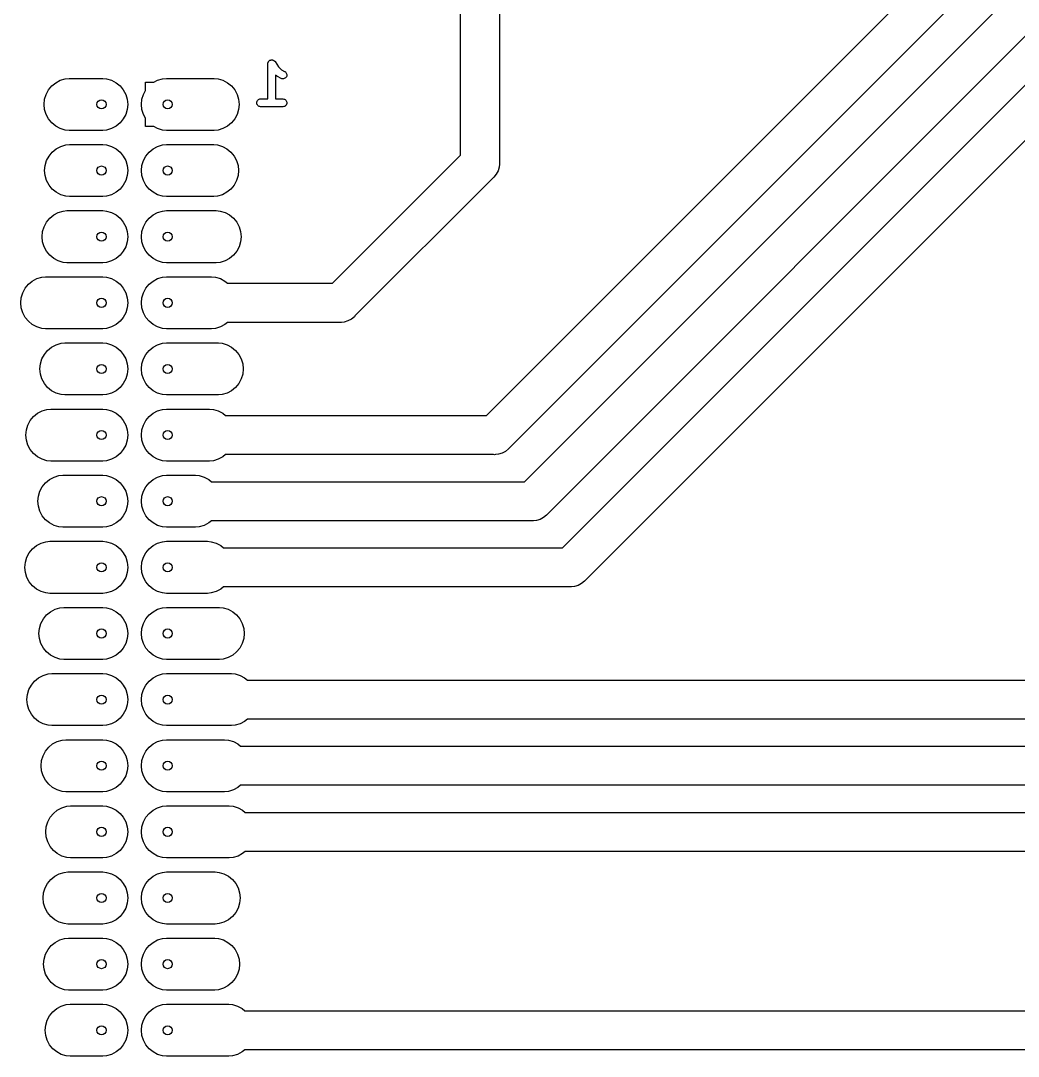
# Model space of a CAD drawing. Extents: x 49 to 127, y -191 to -26.
# Drawn here: x 50.36 to 88.68, y -106.3 to -66.52 of the extents above; entities that cross this region are included whole.
import ezdxf

# ---------------------------------------------------------------- set-up
doc = ezdxf.new("R2010")
doc.units = 0
doc.layers.add('BLACK', color=7, linetype='CONTINUOUS')

msp = doc.modelspace()

# ---------------------------------------------------------------- linework, layer by layer
at = {"layer": 'BLACK', "linetype": 'CONTINUOUS'}
for p, q in [((68.2493, -81.69), (109.004, -40.9357)), ((109.871, -42.19), (69.1164, -82.9443)), ((69.7093, -84.23), (110.464, -43.4757)), ((111.331, -44.73), (70.5764, -85.4843)), ((71.1693, -86.77), (111.924, -46.0157)), ((112.791, -47.27), (72.0364, -88.0243)), ((67.25, -71.6893), (67.25, -65.0368)), ((68.75, -65.3107), (68.75, -71.9632)), ((59.85, -68.1765), (59.8516, -68.1621)), ((59.85, -68.1767), (59.85, -68.1765)), ((59.85, -68.1786), (59.85, -68.1767)), ((59.85, -68.1767), (59.85, -68.1767)), ((59.85, -68.1767), (59.85, -68.1767)), ((59.85, -69.5286), (59.85, -68.1786)), ((59.8516, -68.1621), (59.8532, -68.1476)), ((59.8532, -68.1476), (59.8533, -68.1475)), ((59.8533, -68.1474), (59.8576, -68.1337)), ((59.8533, -68.1475), (59.8533, -68.1474)), ((59.8576, -68.1337), (59.862, -68.1197)), ((59.862, -68.1197), (59.8621, -68.1196)), ((59.8621, -68.1195), (59.869, -68.107)), ((59.8621, -68.1196), (59.8621, -68.1195)), ((59.869, -68.107), (59.8761, -68.094)), ((59.8761, -68.094), (59.8762, -68.0939)), ((59.8762, -68.0938), (59.8855, -68.0827)), ((59.8762, -68.0939), (59.8762, -68.0938)), ((59.8855, -68.0827), (59.8949, -68.0716)), ((59.8949, -68.0716), (59.895, -68.0715)), ((59.895, -68.0714), (59.9064, -68.0623)), ((59.895, -68.0715), (59.895, -68.0714)), ((59.9064, -68.0623), (59.9177, -68.0532)), ((59.9177, -68.0532), (59.9178, -68.0531)), ((59.9178, -68.0531), (59.9179, -68.0531)), ((59.9179, -68.0531), (59.931, -68.0462)), ((59.931, -68.0462), (59.9436, -68.0396)), ((59.9436, -68.0396), (59.9437, -68.0395)), ((59.9437, -68.0395), (59.9438, -68.0395)), ((59.9438, -68.0395), (59.9581, -68.0353)), ((59.9581, -68.0353), (59.9717, -68.0313)), ((59.9717, -68.0313), (59.9718, -68.0313)), ((59.9718, -68.0313), (59.9719, -68.0312)), ((59.9719, -68.0312), (59.9864, -68.0299)), ((59.9864, -68.0299), (60.0008, -68.0286)), ((60.0008, -68.0286), (60.0009, -68.0286)), ((60.0009, -68.0286), (60.001, -68.0286)), ((60.001, -68.0286), (60.0151, -68.0301)), ((60.0151, -68.0301), (60.0299, -68.0316)), ((60.0299, -68.0316), (60.03, -68.0316)), ((60.03, -68.0316), (60.0302, -68.0316)), ((60.0302, -68.0316), (60.0435, -68.0358)), ((60.0435, -68.0358), (60.0579, -68.0402)), ((60.0579, -68.0402), (60.058, -68.0403)), ((60.058, -68.0403), (60.0581, -68.0403)), ((60.0581, -68.0403), (60.0706, -68.047)), ((60.0706, -68.047), (60.0837, -68.0541)), ((60.0837, -68.0541), (60.0838, -68.0542)), ((60.0838, -68.0542), (60.0839, -68.0542)), ((60.0839, -68.0542), (60.0952, -68.0636)), ((60.0952, -68.0636), (60.1063, -68.0727)), ((60.1063, -68.0727), (60.1063, -68.0728)), ((60.1063, -68.0728), (60.1064, -68.0729)), ((60.1064, -68.0729), (60.1157, -68.0842)), ((60.1157, -68.0842), (60.1248, -68.0954)), ((60.1248, -68.0954), (60.2594, -68.2973)), ((60.2594, -68.2973), (60.3746, -68.4124)), ((60.3746, -68.4124), (60.4957, -68.473)), ((51.8755, -68.8117), (52.064, -68.7545)), ((52.064, -68.7545), (52.2109, -68.74)), ((52.2109, -68.74), (53.5091, -68.74)), ((53.5091, -68.74), (53.656, -68.7545)), ((53.656, -68.7545), (53.8445, -68.8117)), ((55.6155, -68.8117), (55.804, -68.7545)), ((55.804, -68.7545), (55.9509, -68.74)), ((55.9509, -68.74), (57.7891, -68.74)), ((57.7891, -68.74), (57.936, -68.7545)), ((57.936, -68.7545), (58.1245, -68.8117)), ((60.1796, -68.6418), (60.15, -68.6121)), ((60.15, -68.6121), (60.15, -69.5286)), ((60.1862, -68.6471), (60.1796, -68.6418)), ((60.1922, -68.653), (60.1862, -68.6471)), ((60.1974, -68.6564), (60.1922, -68.653)), ((60.2023, -68.6604), (60.1974, -68.6564)), ((60.2097, -68.6643), (60.2023, -68.6604)), ((60.2168, -68.6689), (60.2097, -68.6643)), ((60.2186, -68.6699), (60.2168, -68.6689)), ((60.3615, -68.7413), (60.2186, -68.6699)), ((60.3888, -68.7518), (60.3615, -68.7413)), ((60.4177, -68.7567), (60.3888, -68.7518)), ((60.4469, -68.756), (60.4177, -68.7567)), ((60.4755, -68.7496), (60.4469, -68.756)), ((60.5023, -68.7378), (60.4755, -68.7496)), ((60.4957, -68.473), (60.4975, -68.4739)), ((60.4975, -68.4739), (60.5221, -68.4899)), ((60.5263, -68.721), (60.5023, -68.7378)), ((60.5221, -68.4899), (60.5431, -68.5103)), ((60.5465, -68.6998), (60.5263, -68.721)), ((60.5431, -68.5103), (60.5597, -68.5343)), ((60.5623, -68.6752), (60.5465, -68.6998)), ((60.5597, -68.5343), (60.5714, -68.5612)), ((60.5729, -68.6479), (60.5623, -68.6752)), ((60.5714, -68.5612), (60.5776, -68.5898)), ((60.5781, -68.6191), (60.5729, -68.6479)), ((60.5776, -68.5898), (60.5781, -68.6191)), ((51.3317, -69.3555), (51.4245, -69.1817)), ((51.4245, -69.1817), (51.5495, -69.0295)), ((51.5495, -69.0295), (51.7017, -68.9045)), ((51.7017, -68.9045), (51.8755, -68.8117)), ((53.8445, -68.8117), (54.0183, -68.9045)), ((54.0183, -68.9045), (54.1705, -69.0295)), ((54.1705, -69.0295), (54.2955, -69.1817)), ((54.2955, -69.1817), (54.3883, -69.3555)), ((55.0717, -69.3555), (55.15, -69.2089)), ((55.15, -69.2089), (55.15, -68.89)), ((55.15, -68.89), (55.4689, -68.89)), ((55.4689, -68.89), (55.6155, -68.8117)), ((58.1245, -68.8117), (58.2983, -68.9045)), ((58.2983, -68.9045), (58.4505, -69.0295)), ((58.4505, -69.0295), (58.5755, -69.1817)), ((58.5755, -69.1817), (58.6683, -69.3555)), ((51.2552, -69.74), (51.2745, -69.544)), ((51.2745, -69.544), (51.3317, -69.3555)), ((54.3883, -69.3555), (54.4455, -69.544)), ((54.4455, -69.544), (54.4648, -69.74)), ((54.9952, -69.74), (55.0145, -69.544)), ((55.0145, -69.544), (55.0717, -69.3555)), ((58.6683, -69.3555), (58.7255, -69.544)), ((58.7255, -69.544), (58.7448, -69.74)), ((59.4331, -69.6204), (59.4471, -69.5947)), ((59.4471, -69.5947), (59.4657, -69.5721)), ((59.4657, -69.5721), (59.4884, -69.5536)), ((59.4884, -69.5536), (59.5143, -69.5399)), ((59.5143, -69.5399), (59.5423, -69.5314)), ((59.5423, -69.5314), (59.5714, -69.5286)), ((59.5714, -69.5286), (59.85, -69.5286)), ((60.15, -69.5286), (60.4286, -69.5286)), ((60.4286, -69.5286), (60.4307, -69.5286)), ((60.4307, -69.5286), (60.4598, -69.5318)), ((60.4598, -69.5318), (60.4877, -69.5407)), ((60.4877, -69.5407), (60.5133, -69.5548)), ((60.5133, -69.5548), (60.5357, -69.5736)), ((60.5357, -69.5736), (60.5541, -69.5964)), ((60.5541, -69.5964), (60.5676, -69.6224)), ((51.2745, -69.936), (51.2552, -69.74)), ((51.3317, -70.1245), (51.2745, -69.936)), ((54.4455, -69.936), (54.3883, -70.1245)), ((54.4648, -69.74), (54.4455, -69.936)), ((55.0145, -69.936), (54.9952, -69.74)), ((55.0717, -70.1245), (55.0145, -69.936)), ((58.7255, -69.936), (58.6683, -70.1245)), ((58.7448, -69.74), (58.7255, -69.936)), ((59.4214, -69.6775), (59.4245, -69.6484)), ((59.4241, -69.7067), (59.4214, -69.6775)), ((59.4323, -69.7348), (59.4241, -69.7067)), ((59.4245, -69.6484), (59.4331, -69.6204)), ((59.4459, -69.7607), (59.4323, -69.7348)), ((59.4643, -69.7835), (59.4459, -69.7607)), ((59.4867, -69.8023), (59.4643, -69.7835)), ((59.5123, -69.8164), (59.4867, -69.8023)), ((59.5402, -69.8253), (59.5123, -69.8164)), ((59.5693, -69.8286), (59.5402, -69.8253)), ((59.5714, -69.8286), (59.5693, -69.8286)), ((60.4286, -69.8286), (59.5714, -69.8286)), ((60.4577, -69.8257), (60.4286, -69.8286)), ((60.4857, -69.8173), (60.4577, -69.8257)), ((60.5116, -69.8035), (60.4857, -69.8173)), ((60.5343, -69.785), (60.5116, -69.8035)), ((60.5529, -69.7625), (60.5343, -69.785)), ((60.5668, -69.7367), (60.5529, -69.7625)), ((60.5755, -69.7087), (60.5668, -69.7367)), ((60.5676, -69.6224), (60.5759, -69.6505)), ((60.5786, -69.6796), (60.5755, -69.7087)), ((60.5759, -69.6505), (60.5786, -69.6796)), ((51.4245, -70.2983), (51.3317, -70.1245)), ((51.5495, -70.4505), (51.4245, -70.2983)), ((54.2955, -70.2983), (54.1705, -70.4505)), ((54.3883, -70.1245), (54.2955, -70.2983)), ((55.15, -70.2711), (55.0717, -70.1245)), ((55.15, -70.59), (55.15, -70.2711)), ((58.5755, -70.2983), (58.4505, -70.4505)), ((58.6683, -70.1245), (58.5755, -70.2983)), ((51.7017, -70.5755), (51.5495, -70.4505)), ((51.8755, -70.6683), (51.7017, -70.5755)), ((52.064, -70.7255), (51.8755, -70.6683)), ((52.2109, -70.74), (52.064, -70.7255)), ((53.5091, -70.74), (52.2109, -70.74)), ((53.656, -70.7255), (53.5091, -70.74)), ((53.8445, -70.6683), (53.656, -70.7255)), ((54.0183, -70.5755), (53.8445, -70.6683)), ((54.1705, -70.4505), (54.0183, -70.5755)), ((55.4689, -70.59), (55.15, -70.59)), ((55.6155, -70.6683), (55.4689, -70.59)), ((55.804, -70.7255), (55.6155, -70.6683)), ((55.9509, -70.74), (55.804, -70.7255)), ((57.7891, -70.74), (55.9509, -70.74)), ((57.936, -70.7255), (57.7891, -70.74)), ((58.1245, -70.6683), (57.936, -70.7255)), ((58.2983, -70.5755), (58.1245, -70.6683)), ((58.4505, -70.4505), (58.2983, -70.5755)), ((51.4445, -71.7217), (51.5695, -71.5695)), ((51.5695, -71.5695), (51.7217, -71.4445)), ((51.7217, -71.4445), (51.8955, -71.3517)), ((51.8955, -71.3517), (52.084, -71.2945)), ((52.084, -71.2945), (52.2309, -71.28)), ((52.2309, -71.28), (53.5091, -71.28)), ((53.5091, -71.28), (53.656, -71.2945)), ((53.656, -71.2945), (53.8445, -71.3517)), ((53.8445, -71.3517), (54.0183, -71.4445)), ((54.0183, -71.4445), (54.1705, -71.5695)), ((54.1705, -71.5695), (54.2955, -71.7217)), ((55.1645, -71.7217), (55.2895, -71.5695)), ((55.2895, -71.5695), (55.4417, -71.4445)), ((55.4417, -71.4445), (55.6155, -71.3517)), ((55.6155, -71.3517), (55.804, -71.2945)), ((55.804, -71.2945), (55.9509, -71.28)), ((55.9509, -71.28), (57.7691, -71.28)), ((57.7691, -71.28), (57.916, -71.2945)), ((57.916, -71.2945), (58.1045, -71.3517)), ((58.1045, -71.3517), (58.2783, -71.4445)), ((58.2783, -71.4445), (58.4305, -71.5695)), ((58.4305, -71.5695), (58.5555, -71.7217)), ((51.2945, -72.084), (51.3517, -71.8955)), ((51.3517, -71.8955), (51.4445, -71.7217)), ((54.2955, -71.7217), (54.3883, -71.8955)), ((54.3883, -71.8955), (54.4455, -72.084)), ((55.0145, -72.084), (55.0717, -71.8955)), ((55.0717, -71.8955), (55.1645, -71.7217)), ((58.5555, -71.7217), (58.6483, -71.8955)), ((58.6483, -71.8955), (58.7055, -72.084)), ((62.3293, -76.61), (67.25, -71.6893)), ((68.75, -71.9632), (68.7536, -72)), ((51.2752, -72.28), (51.2945, -72.084)), ((51.2945, -72.476), (51.2752, -72.28)), ((54.4455, -72.084), (54.4648, -72.28)), ((54.4648, -72.28), (54.4455, -72.476)), ((54.9952, -72.28), (55.0145, -72.084)), ((55.0145, -72.476), (54.9952, -72.28)), ((58.7055, -72.084), (58.7248, -72.28)), ((58.7248, -72.28), (58.7055, -72.476)), ((68.6963, -72.2884), (68.6266, -72.4187)), ((68.7391, -72.147), (68.6963, -72.2884)), ((68.75, -72.0368), (68.7391, -72.147)), ((68.7536, -72), (68.75, -72.0368)), ((68.75, -72.0368), (68.75, -72.0368)), ((51.3517, -72.6645), (51.2945, -72.476)), ((51.4445, -72.8383), (51.3517, -72.6645)), ((54.3883, -72.6645), (54.2955, -72.8383)), ((54.4455, -72.476), (54.3883, -72.6645)), ((55.0717, -72.6645), (55.0145, -72.476)), ((55.1645, -72.8383), (55.0717, -72.6645)), ((58.6483, -72.6645), (58.5555, -72.8383)), ((58.7055, -72.476), (58.6483, -72.6645)), ((68.5043, -72.5564), (63.1964, -77.8643)), ((68.5329, -72.5329), (68.5043, -72.5564)), ((68.6266, -72.4187), (68.5329, -72.5329)), ((51.5695, -72.9905), (51.4445, -72.8383)), ((51.7217, -73.1155), (51.5695, -72.9905)), ((51.8955, -73.2083), (51.7217, -73.1155)), ((54.0183, -73.1155), (53.8445, -73.2083)), ((54.1705, -72.9905), (54.0183, -73.1155)), ((54.2955, -72.8383), (54.1705, -72.9905)), ((55.2895, -72.9905), (55.1645, -72.8383)), ((55.4417, -73.1155), (55.2895, -72.9905)), ((55.6155, -73.2083), (55.4417, -73.1155)), ((58.2783, -73.1155), (58.1045, -73.2083)), ((58.4305, -72.9905), (58.2783, -73.1155)), ((58.5555, -72.8383), (58.4305, -72.9905)), ((52.084, -73.2655), (51.8955, -73.2083)), ((52.2309, -73.28), (52.084, -73.2655)), ((53.5091, -73.28), (52.2309, -73.28)), ((53.656, -73.2655), (53.5091, -73.28)), ((53.8445, -73.2083), (53.656, -73.2655)), ((55.804, -73.2655), (55.6155, -73.2083)), ((55.9509, -73.28), (55.804, -73.2655)), ((57.7691, -73.28), (55.9509, -73.28)), ((57.916, -73.2655), (57.7691, -73.28)), ((58.1045, -73.2083), (57.916, -73.2655)), ((51.6217, -73.9845), (51.7955, -73.8917)), ((51.7955, -73.8917), (51.984, -73.8345)), ((51.984, -73.8345), (52.1309, -73.82)), ((52.1309, -73.82), (53.5091, -73.82)), ((53.5091, -73.82), (53.656, -73.8345)), ((53.656, -73.8345), (53.8445, -73.8917)), ((53.8445, -73.8917), (54.0183, -73.9845)), ((55.4417, -73.9845), (55.6155, -73.8917)), ((55.6155, -73.8917), (55.804, -73.8345)), ((55.804, -73.8345), (55.9509, -73.82)), ((55.9509, -73.82), (57.8691, -73.82)), ((57.8691, -73.82), (58.016, -73.8345)), ((58.016, -73.8345), (58.2045, -73.8917)), ((58.2045, -73.8917), (58.3783, -73.9845)), ((51.2517, -74.4355), (51.3445, -74.2617)), ((51.3445, -74.2617), (51.4695, -74.1095)), ((51.4695, -74.1095), (51.6217, -73.9845)), ((54.0183, -73.9845), (54.1705, -74.1095)), ((54.1705, -74.1095), (54.2955, -74.2617)), ((54.2955, -74.2617), (54.3883, -74.4355)), ((55.0717, -74.4355), (55.1645, -74.2617)), ((55.1645, -74.2617), (55.2895, -74.1095)), ((55.2895, -74.1095), (55.4417, -73.9845)), ((58.3783, -73.9845), (58.5305, -74.1095)), ((58.5305, -74.1095), (58.6555, -74.2617)), ((58.6555, -74.2617), (58.7483, -74.4355)), ((51.1752, -74.82), (51.1945, -74.624)), ((51.1945, -74.624), (51.2517, -74.4355)), ((54.3883, -74.4355), (54.4455, -74.624)), ((54.4455, -74.624), (54.4648, -74.82)), ((54.9952, -74.82), (55.0145, -74.624)), ((55.0145, -74.624), (55.0717, -74.4355)), ((58.7483, -74.4355), (58.8055, -74.624)), ((58.8055, -74.624), (58.8248, -74.82)), ((51.1945, -75.016), (51.1752, -74.82)), ((51.2517, -75.2045), (51.1945, -75.016)), ((54.4455, -75.016), (54.3883, -75.2045)), ((54.4648, -74.82), (54.4455, -75.016)), ((55.0145, -75.016), (54.9952, -74.82)), ((55.0717, -75.2045), (55.0145, -75.016)), ((58.8055, -75.016), (58.7483, -75.2045)), ((58.8248, -74.82), (58.8055, -75.016)), ((51.3445, -75.3783), (51.2517, -75.2045)), ((51.4695, -75.5305), (51.3445, -75.3783)), ((51.6217, -75.6555), (51.4695, -75.5305)), ((54.1705, -75.5305), (54.0183, -75.6555)), ((54.2955, -75.3783), (54.1705, -75.5305)), ((54.3883, -75.2045), (54.2955, -75.3783)), ((55.1645, -75.3783), (55.0717, -75.2045)), ((55.2895, -75.5305), (55.1645, -75.3783)), ((55.4417, -75.6555), (55.2895, -75.5305)), ((58.5305, -75.5305), (58.3783, -75.6555)), ((58.6555, -75.3783), (58.5305, -75.5305)), ((58.7483, -75.2045), (58.6555, -75.3783)), ((51.7955, -75.7483), (51.6217, -75.6555)), ((51.984, -75.8055), (51.7955, -75.7483)), ((52.1309, -75.82), (51.984, -75.8055)), ((53.5091, -75.82), (52.1309, -75.82)), ((53.656, -75.8055), (53.5091, -75.82)), ((53.8445, -75.7483), (53.656, -75.8055)), ((54.0183, -75.6555), (53.8445, -75.7483)), ((55.6155, -75.7483), (55.4417, -75.6555)), ((55.804, -75.8055), (55.6155, -75.7483)), ((55.9509, -75.82), (55.804, -75.8055)), ((57.8691, -75.82), (55.9509, -75.82)), ((58.016, -75.8055), (57.8691, -75.82)), ((58.2045, -75.7483), (58.016, -75.8055)), ((58.3783, -75.6555), (58.2045, -75.7483)), ((51.164, -76.3745), (51.3109, -76.36)), ((51.3109, -76.36), (53.5091, -76.36)), ((53.5091, -76.36), (53.656, -76.3745)), ((55.804, -76.3745), (55.9509, -76.36)), ((55.9509, -76.36), (57.6891, -76.36)), ((57.6891, -76.36), (57.836, -76.3745)), ((50.5245, -76.8017), (50.6495, -76.6495)), ((50.6495, -76.6495), (50.8017, -76.5245)), ((50.8017, -76.5245), (50.9755, -76.4317)), ((50.9755, -76.4317), (51.164, -76.3745)), ((53.656, -76.3745), (53.8445, -76.4317)), ((53.8445, -76.4317), (54.0183, -76.5245)), ((54.0183, -76.5245), (54.1705, -76.6495)), ((54.1705, -76.6495), (54.2955, -76.8017)), ((55.1645, -76.8017), (55.2895, -76.6495)), ((55.2895, -76.6495), (55.4417, -76.5245)), ((55.4417, -76.5245), (55.6155, -76.4317)), ((55.6155, -76.4317), (55.804, -76.3745)), ((57.836, -76.3745), (58.0245, -76.4317)), ((58.0245, -76.4317), (58.1983, -76.5245)), ((58.1983, -76.5245), (58.3024, -76.61)), ((58.3024, -76.61), (62.3293, -76.61)), ((50.3552, -77.36), (50.3745, -77.164)), ((50.3745, -77.164), (50.4317, -76.9755)), ((50.4317, -76.9755), (50.5245, -76.8017)), ((54.2955, -76.8017), (54.3883, -76.9755)), ((54.3883, -76.9755), (54.4455, -77.164)), ((54.4455, -77.164), (54.4648, -77.36)), ((54.9952, -77.36), (55.0145, -77.164)), ((55.0145, -77.164), (55.0717, -76.9755)), ((55.0717, -76.9755), (55.1645, -76.8017)), ((50.3745, -77.556), (50.3552, -77.36)), ((50.4317, -77.7445), (50.3745, -77.556)), ((54.4455, -77.556), (54.3883, -77.7445)), ((54.4648, -77.36), (54.4455, -77.556)), ((55.0145, -77.556), (54.9952, -77.36)), ((55.0717, -77.7445), (55.0145, -77.556)), ((50.5245, -77.9183), (50.4317, -77.7445)), ((50.6495, -78.0705), (50.5245, -77.9183)), ((54.2955, -77.9183), (54.1705, -78.0705)), ((54.3883, -77.7445), (54.2955, -77.9183)), ((55.1645, -77.9183), (55.0717, -77.7445)), ((55.2895, -78.0705), (55.1645, -77.9183)), ((63.1729, -77.8929), (63.0587, -77.9866)), ((63.1964, -77.8643), (63.1729, -77.8929)), ((50.8017, -78.1955), (50.6495, -78.0705)), ((50.9755, -78.2883), (50.8017, -78.1955)), ((51.164, -78.3455), (50.9755, -78.2883)), ((51.3109, -78.36), (51.164, -78.3455)), ((53.656, -78.3455), (53.5091, -78.36)), ((53.8445, -78.2883), (53.656, -78.3455)), ((54.0183, -78.1955), (53.8445, -78.2883)), ((54.1705, -78.0705), (54.0183, -78.1955)), ((55.4417, -78.1955), (55.2895, -78.0705)), ((55.6155, -78.2883), (55.4417, -78.1955)), ((55.804, -78.3455), (55.6155, -78.2883)), ((55.9509, -78.36), (55.804, -78.3455)), ((57.836, -78.3455), (57.6891, -78.36)), ((58.0245, -78.2883), (57.836, -78.3455)), ((58.1983, -78.1955), (58.0245, -78.2883)), ((58.3024, -78.11), (58.1983, -78.1955)), ((62.6032, -78.11), (58.3024, -78.11)), ((62.64, -78.1136), (62.6032, -78.11)), ((62.6768, -78.11), (62.64, -78.1136)), ((62.787, -78.0991), (62.6768, -78.11)), ((62.6768, -78.11), (62.6768, -78.11)), ((62.9284, -78.0563), (62.787, -78.0991)), ((63.0587, -77.9866), (62.9284, -78.0563)), ((53.5091, -78.36), (51.3109, -78.36)), ((57.6891, -78.36), (55.9509, -78.36)), ((51.3895, -79.1895), (51.5417, -79.0645)), ((51.5417, -79.0645), (51.7155, -78.9717)), ((51.7155, -78.9717), (51.904, -78.9145)), ((51.904, -78.9145), (52.0509, -78.9)), ((52.0509, -78.9), (53.5091, -78.9)), ((53.5091, -78.9), (53.656, -78.9145)), ((53.656, -78.9145), (53.8445, -78.9717)), ((53.8445, -78.9717), (54.0183, -79.0645)), ((54.0183, -79.0645), (54.1705, -79.1895)), ((55.2895, -79.1895), (55.4417, -79.0645)), ((55.4417, -79.0645), (55.6155, -78.9717)), ((55.6155, -78.9717), (55.804, -78.9145)), ((55.804, -78.9145), (55.9509, -78.9)), ((55.9509, -78.9), (57.9491, -78.9)), ((57.9491, -78.9), (58.096, -78.9145)), ((58.096, -78.9145), (58.2845, -78.9717)), ((58.2845, -78.9717), (58.4583, -79.0645)), ((58.4583, -79.0645), (58.6105, -79.1895)), ((51.1145, -79.704), (51.1717, -79.5155)), ((51.1717, -79.5155), (51.2645, -79.3417)), ((51.2645, -79.3417), (51.3895, -79.1895)), ((54.1705, -79.1895), (54.2955, -79.3417)), ((54.2955, -79.3417), (54.3883, -79.5155)), ((54.3883, -79.5155), (54.4455, -79.704)), ((55.0145, -79.704), (55.0717, -79.5155)), ((55.0717, -79.5155), (55.1645, -79.3417)), ((55.1645, -79.3417), (55.2895, -79.1895)), ((58.6105, -79.1895), (58.7355, -79.3417)), ((58.7355, -79.3417), (58.8283, -79.5155)), ((58.8283, -79.5155), (58.8855, -79.704)), ((51.0952, -79.9), (51.1145, -79.704)), ((51.1145, -80.096), (51.0952, -79.9)), ((54.4455, -79.704), (54.4648, -79.9)), ((54.4648, -79.9), (54.4455, -80.096)), ((54.9952, -79.9), (55.0145, -79.704)), ((55.0145, -80.096), (54.9952, -79.9)), ((58.8855, -79.704), (58.9048, -79.9)), ((58.9048, -79.9), (58.8855, -80.096)), ((51.1717, -80.2845), (51.1145, -80.096)), ((51.2645, -80.4583), (51.1717, -80.2845)), ((54.3883, -80.2845), (54.2955, -80.4583)), ((54.4455, -80.096), (54.3883, -80.2845)), ((55.0717, -80.2845), (55.0145, -80.096)), ((55.1645, -80.4583), (55.0717, -80.2845)), ((58.8283, -80.2845), (58.7355, -80.4583)), ((58.8855, -80.096), (58.8283, -80.2845)), ((51.3895, -80.6105), (51.2645, -80.4583)), ((51.5417, -80.7355), (51.3895, -80.6105)), ((51.7155, -80.8283), (51.5417, -80.7355)), ((54.0183, -80.7355), (53.8445, -80.8283)), ((54.1705, -80.6105), (54.0183, -80.7355)), ((54.2955, -80.4583), (54.1705, -80.6105)), ((55.2895, -80.6105), (55.1645, -80.4583)), ((55.4417, -80.7355), (55.2895, -80.6105)), ((55.6155, -80.8283), (55.4417, -80.7355)), ((58.4583, -80.7355), (58.2845, -80.8283)), ((58.6105, -80.6105), (58.4583, -80.7355)), ((58.7355, -80.4583), (58.6105, -80.6105)), ((51.904, -80.8855), (51.7155, -80.8283)), ((52.0509, -80.9), (51.904, -80.8855)), ((53.5091, -80.9), (52.0509, -80.9)), ((53.656, -80.8855), (53.5091, -80.9)), ((53.8445, -80.8283), (53.656, -80.8855)), ((55.804, -80.8855), (55.6155, -80.8283)), ((55.9509, -80.9), (55.804, -80.8855)), ((57.9491, -80.9), (55.9509, -80.9)), ((58.096, -80.8855), (57.9491, -80.9)), ((58.2845, -80.8283), (58.096, -80.8855)), ((51.0017, -81.6045), (51.1755, -81.5117)), ((51.1755, -81.5117), (51.364, -81.4545)), ((51.364, -81.4545), (51.5109, -81.44)), ((51.5109, -81.44), (53.5091, -81.44)), ((53.5091, -81.44), (53.656, -81.4545)), ((53.656, -81.4545), (53.8445, -81.5117)), ((53.8445, -81.5117), (54.0183, -81.6045)), ((55.4417, -81.6045), (55.6155, -81.5117)), ((55.6155, -81.5117), (55.804, -81.4545)), ((55.804, -81.4545), (55.9509, -81.44)), ((55.9509, -81.44), (57.6091, -81.44)), ((57.6091, -81.44), (57.756, -81.4545)), ((57.756, -81.4545), (57.9445, -81.5117)), ((57.9445, -81.5117), (58.1183, -81.6045)), ((50.6317, -82.0555), (50.7245, -81.8817)), ((50.7245, -81.8817), (50.8495, -81.7295)), ((50.8495, -81.7295), (51.0017, -81.6045)), ((54.0183, -81.6045), (54.1705, -81.7295)), ((54.1705, -81.7295), (54.2955, -81.8817)), ((54.2955, -81.8817), (54.3883, -82.0555)), ((55.0717, -82.0555), (55.1645, -81.8817)), ((55.1645, -81.8817), (55.2895, -81.7295)), ((55.2895, -81.7295), (55.4417, -81.6045)), ((58.1183, -81.6045), (58.2224, -81.69)), ((58.2224, -81.69), (68.2493, -81.69)), ((50.5552, -82.44), (50.5745, -82.244)), ((50.5745, -82.244), (50.6317, -82.0555)), ((54.3883, -82.0555), (54.4455, -82.244)), ((54.4455, -82.244), (54.4648, -82.44)), ((54.9952, -82.44), (55.0145, -82.244)), ((55.0145, -82.244), (55.0717, -82.0555)), ((50.5745, -82.636), (50.5552, -82.44)), ((50.6317, -82.8245), (50.5745, -82.636)), ((54.4455, -82.636), (54.3883, -82.8245)), ((54.4648, -82.44), (54.4455, -82.636)), ((55.0145, -82.636), (54.9952, -82.44)), ((55.0717, -82.8245), (55.0145, -82.636)), ((50.7245, -82.9983), (50.6317, -82.8245)), ((50.8495, -83.1505), (50.7245, -82.9983)), ((54.2955, -82.9983), (54.1705, -83.1505)), ((54.3883, -82.8245), (54.2955, -82.9983)), ((55.1645, -82.9983), (55.0717, -82.8245)), ((55.2895, -83.1505), (55.1645, -82.9983)), ((68.9787, -83.0666), (68.8484, -83.1363)), ((69.0929, -82.9729), (68.9787, -83.0666)), ((69.1164, -82.9443), (69.0929, -82.9729)), ((51.0017, -83.2755), (50.8495, -83.1505)), ((51.1755, -83.3683), (51.0017, -83.2755)), ((51.364, -83.4255), (51.1755, -83.3683)), ((51.5109, -83.44), (51.364, -83.4255)), ((53.5091, -83.44), (51.5109, -83.44)), ((53.656, -83.4255), (53.5091, -83.44)), ((53.8445, -83.3683), (53.656, -83.4255)), ((54.0183, -83.2755), (53.8445, -83.3683)), ((54.1705, -83.1505), (54.0183, -83.2755)), ((55.4417, -83.2755), (55.2895, -83.1505)), ((55.6155, -83.3683), (55.4417, -83.2755)), ((55.804, -83.4255), (55.6155, -83.3683)), ((55.9509, -83.44), (55.804, -83.4255)), ((57.6091, -83.44), (55.9509, -83.44)), ((57.756, -83.4255), (57.6091, -83.44)), ((57.9445, -83.3683), (57.756, -83.4255)), ((58.1183, -83.2755), (57.9445, -83.3683)), ((58.2224, -83.19), (58.1183, -83.2755)), ((68.5232, -83.19), (58.2224, -83.19)), ((68.56, -83.1936), (68.5232, -83.19)), ((68.5968, -83.19), (68.56, -83.1936)), ((68.707, -83.1791), (68.5968, -83.19)), ((68.5968, -83.19), (68.5968, -83.19)), ((68.8484, -83.1363), (68.707, -83.1791)), ((51.1845, -84.4217), (51.3095, -84.2695)), ((51.3095, -84.2695), (51.4617, -84.1445)), ((51.4617, -84.1445), (51.6355, -84.0517)), ((51.6355, -84.0517), (51.824, -83.9945)), ((51.824, -83.9945), (51.9709, -83.98)), ((51.9709, -83.98), (53.5091, -83.98)), ((53.5091, -83.98), (53.656, -83.9945)), ((53.656, -83.9945), (53.8445, -84.0517)), ((53.8445, -84.0517), (54.0183, -84.1445)), ((54.0183, -84.1445), (54.1705, -84.2695)), ((54.1705, -84.2695), (54.2955, -84.4217)), ((55.1645, -84.4217), (55.2895, -84.2695)), ((55.2895, -84.2695), (55.4417, -84.1445)), ((55.4417, -84.1445), (55.6155, -84.0517)), ((55.6155, -84.0517), (55.804, -83.9945)), ((55.804, -83.9945), (55.9509, -83.98)), ((55.9509, -83.98), (57.0691, -83.98)), ((57.0691, -83.98), (57.216, -83.9945)), ((57.216, -83.9945), (57.4045, -84.0517)), ((57.4045, -84.0517), (57.5783, -84.1445)), ((57.5783, -84.1445), (57.6824, -84.23)), ((57.6824, -84.23), (69.7093, -84.23)), ((51.0345, -84.784), (51.0917, -84.5955)), ((51.0917, -84.5955), (51.1845, -84.4217)), ((54.2955, -84.4217), (54.3883, -84.5955)), ((54.3883, -84.5955), (54.4455, -84.784)), ((55.0145, -84.784), (55.0717, -84.5955)), ((55.0717, -84.5955), (55.1645, -84.4217)), ((51.0152, -84.98), (51.0345, -84.784)), ((51.0345, -85.176), (51.0152, -84.98)), ((54.4455, -84.784), (54.4648, -84.98)), ((54.4648, -84.98), (54.4455, -85.176)), ((54.9952, -84.98), (55.0145, -84.784)), ((55.0145, -85.176), (54.9952, -84.98)), ((51.0917, -85.3645), (51.0345, -85.176)), ((51.1845, -85.5383), (51.0917, -85.3645)), ((54.3883, -85.3645), (54.2955, -85.5383)), ((54.4455, -85.176), (54.3883, -85.3645)), ((55.0717, -85.3645), (55.0145, -85.176)), ((55.1645, -85.5383), (55.0717, -85.3645)), ((70.5529, -85.5129), (70.4387, -85.6066)), ((70.5764, -85.4843), (70.5529, -85.5129)), ((51.3095, -85.6905), (51.1845, -85.5383)), ((51.4617, -85.8155), (51.3095, -85.6905)), ((51.6355, -85.9083), (51.4617, -85.8155)), ((51.824, -85.9655), (51.6355, -85.9083)), ((53.8445, -85.9083), (53.656, -85.9655)), ((54.0183, -85.8155), (53.8445, -85.9083)), ((54.1705, -85.6905), (54.0183, -85.8155)), ((54.2955, -85.5383), (54.1705, -85.6905)), ((55.2895, -85.6905), (55.1645, -85.5383)), ((55.4417, -85.8155), (55.2895, -85.6905)), ((55.6155, -85.9083), (55.4417, -85.8155)), ((55.804, -85.9655), (55.6155, -85.9083)), ((57.4045, -85.9083), (57.216, -85.9655)), ((57.5783, -85.8155), (57.4045, -85.9083)), ((57.6824, -85.73), (57.5783, -85.8155)), ((69.9832, -85.73), (57.6824, -85.73)), ((70.02, -85.7336), (69.9832, -85.73)), ((70.0568, -85.73), (70.02, -85.7336)), ((70.167, -85.7191), (70.0568, -85.73)), ((70.0568, -85.73), (70.0568, -85.73)), ((70.3084, -85.6763), (70.167, -85.7191)), ((70.4387, -85.6066), (70.3084, -85.6763)), ((51.9709, -85.98), (51.824, -85.9655)), ((53.5091, -85.98), (51.9709, -85.98)), ((53.656, -85.9655), (53.5091, -85.98)), ((55.9509, -85.98), (55.804, -85.9655)), ((57.0691, -85.98), (55.9509, -85.98)), ((57.216, -85.9655), (57.0691, -85.98)), ((50.8095, -86.8095), (50.9617, -86.6845)), ((50.9617, -86.6845), (51.1355, -86.5917)), ((51.1355, -86.5917), (51.324, -86.5345)), ((51.324, -86.5345), (51.4709, -86.52)), ((51.4709, -86.52), (53.5091, -86.52)), ((53.5091, -86.52), (53.656, -86.5345)), ((53.656, -86.5345), (53.8445, -86.5917)), ((53.8445, -86.5917), (54.0183, -86.6845)), ((54.0183, -86.6845), (54.1705, -86.8095)), ((55.2895, -86.8095), (55.4417, -86.6845)), ((55.4417, -86.6845), (55.6155, -86.5917)), ((55.6155, -86.5917), (55.804, -86.5345)), ((55.804, -86.5345), (55.9509, -86.52)), ((55.9509, -86.52), (57.5291, -86.52)), ((57.5291, -86.52), (57.676, -86.5345)), ((57.676, -86.5345), (57.8645, -86.5917)), ((57.8645, -86.5917), (58.0383, -86.6845)), ((58.0383, -86.6845), (58.1424, -86.77)), ((50.5917, -87.1355), (50.6845, -86.9617)), ((50.6845, -86.9617), (50.8095, -86.8095)), ((54.1705, -86.8095), (54.2955, -86.9617)), ((54.2955, -86.9617), (54.3883, -87.1355)), ((55.0717, -87.1355), (55.1645, -86.9617)), ((55.1645, -86.9617), (55.2895, -86.8095)), ((58.1424, -86.77), (71.1693, -86.77)), ((50.5152, -87.52), (50.5345, -87.324)), ((50.5345, -87.324), (50.5917, -87.1355)), ((54.3883, -87.1355), (54.4455, -87.324)), ((54.4455, -87.324), (54.4648, -87.52)), ((54.9952, -87.52), (55.0145, -87.324)), ((55.0145, -87.324), (55.0717, -87.1355)), ((50.5345, -87.716), (50.5152, -87.52)), ((50.5917, -87.9045), (50.5345, -87.716)), ((54.4455, -87.716), (54.3883, -87.9045)), ((54.4648, -87.52), (54.4455, -87.716)), ((55.0145, -87.716), (54.9952, -87.52)), ((55.0717, -87.9045), (55.0145, -87.716)), ((50.6845, -88.0783), (50.5917, -87.9045)), ((50.8095, -88.2305), (50.6845, -88.0783)), ((50.9617, -88.3555), (50.8095, -88.2305)), ((54.1705, -88.2305), (54.0183, -88.3555)), ((54.2955, -88.0783), (54.1705, -88.2305)), ((54.3883, -87.9045), (54.2955, -88.0783)), ((55.1645, -88.0783), (55.0717, -87.9045)), ((55.2895, -88.2305), (55.1645, -88.0783)), ((55.4417, -88.3555), (55.2895, -88.2305)), ((58.1424, -88.27), (58.0383, -88.3555)), ((71.4432, -88.27), (58.1424, -88.27)), ((71.48, -88.2736), (71.4432, -88.27)), ((71.5168, -88.27), (71.48, -88.2736)), ((71.627, -88.2591), (71.5168, -88.27)), ((71.5168, -88.27), (71.5168, -88.27)), ((71.7684, -88.2163), (71.627, -88.2591)), ((71.8987, -88.1466), (71.7684, -88.2163)), ((72.0129, -88.0529), (71.8987, -88.1466)), ((72.0364, -88.0243), (72.0129, -88.0529)), ((51.1355, -88.4483), (50.9617, -88.3555)), ((51.324, -88.5055), (51.1355, -88.4483)), ((51.4709, -88.52), (51.324, -88.5055)), ((53.5091, -88.52), (51.4709, -88.52)), ((53.656, -88.5055), (53.5091, -88.52)), ((53.8445, -88.4483), (53.656, -88.5055)), ((54.0183, -88.3555), (53.8445, -88.4483)), ((55.6155, -88.4483), (55.4417, -88.3555)), ((55.804, -88.5055), (55.6155, -88.4483)), ((55.9509, -88.52), (55.804, -88.5055)), ((57.5291, -88.52), (55.9509, -88.52)), ((57.676, -88.5055), (57.5291, -88.52)), ((57.8645, -88.4483), (57.676, -88.5055)), ((58.0383, -88.3555), (57.8645, -88.4483)), ((51.6755, -89.1317), (51.864, -89.0745)), ((51.864, -89.0745), (52.0109, -89.06)), ((52.0109, -89.06), (53.5091, -89.06)), ((53.5091, -89.06), (53.656, -89.0745)), ((53.656, -89.0745), (53.8445, -89.1317)), ((55.6155, -89.1317), (55.804, -89.0745)), ((55.804, -89.0745), (55.9509, -89.06)), ((55.9509, -89.06), (57.9891, -89.06)), ((57.9891, -89.06), (58.136, -89.0745)), ((58.136, -89.0745), (58.3245, -89.1317)), ((51.2245, -89.5017), (51.3495, -89.3495)), ((51.3495, -89.3495), (51.5017, -89.2245)), ((51.5017, -89.2245), (51.6755, -89.1317)), ((53.8445, -89.1317), (54.0183, -89.2245)), ((54.0183, -89.2245), (54.1705, -89.3495)), ((54.1705, -89.3495), (54.2955, -89.5017)), ((55.1645, -89.5017), (55.2895, -89.3495)), ((55.2895, -89.3495), (55.4417, -89.2245)), ((55.4417, -89.2245), (55.6155, -89.1317)), ((58.3245, -89.1317), (58.4983, -89.2245)), ((58.4983, -89.2245), (58.6505, -89.3495)), ((58.6505, -89.3495), (58.7755, -89.5017)), ((51.0552, -90.06), (51.0745, -89.864)), ((51.0745, -89.864), (51.1317, -89.6755)), ((51.1317, -89.6755), (51.2245, -89.5017)), ((54.2955, -89.5017), (54.3883, -89.6755)), ((54.3883, -89.6755), (54.4455, -89.864)), ((54.4455, -89.864), (54.4648, -90.06)), ((54.9952, -90.06), (55.0145, -89.864)), ((55.0145, -89.864), (55.0717, -89.6755)), ((55.0717, -89.6755), (55.1645, -89.5017)), ((58.7755, -89.5017), (58.8683, -89.6755)), ((58.8683, -89.6755), (58.9255, -89.864)), ((58.9255, -89.864), (58.9448, -90.06)), ((51.0745, -90.256), (51.0552, -90.06)), ((51.1317, -90.4445), (51.0745, -90.256)), ((54.4455, -90.256), (54.3883, -90.4445)), ((54.4648, -90.06), (54.4455, -90.256)), ((55.0145, -90.256), (54.9952, -90.06)), ((55.0717, -90.4445), (55.0145, -90.256)), ((58.9255, -90.256), (58.8683, -90.4445)), ((58.9448, -90.06), (58.9255, -90.256)), ((51.2245, -90.6183), (51.1317, -90.4445)), ((51.3495, -90.7705), (51.2245, -90.6183)), ((54.2955, -90.6183), (54.1705, -90.7705)), ((54.3883, -90.4445), (54.2955, -90.6183)), ((55.1645, -90.6183), (55.0717, -90.4445)), ((55.2895, -90.7705), (55.1645, -90.6183)), ((58.7755, -90.6183), (58.6505, -90.7705)), ((58.8683, -90.4445), (58.7755, -90.6183)), ((51.5017, -90.8955), (51.3495, -90.7705)), ((51.6755, -90.9883), (51.5017, -90.8955)), ((51.864, -91.0455), (51.6755, -90.9883)), ((52.0109, -91.06), (51.864, -91.0455)), ((53.5091, -91.06), (52.0109, -91.06)), ((53.656, -91.0455), (53.5091, -91.06)), ((53.8445, -90.9883), (53.656, -91.0455)), ((54.0183, -90.8955), (53.8445, -90.9883)), ((54.1705, -90.7705), (54.0183, -90.8955)), ((55.4417, -90.8955), (55.2895, -90.7705)), ((55.6155, -90.9883), (55.4417, -90.8955)), ((55.804, -91.0455), (55.6155, -90.9883)), ((55.9509, -91.06), (55.804, -91.0455)), ((57.9891, -91.06), (55.9509, -91.06)), ((58.136, -91.0455), (57.9891, -91.06)), ((58.3245, -90.9883), (58.136, -91.0455)), ((58.4983, -90.8955), (58.3245, -90.9883)), ((58.6505, -90.7705), (58.4983, -90.8955)), ((50.8895, -91.8895), (51.0417, -91.7645)), ((51.0417, -91.7645), (51.2155, -91.6717)), ((51.2155, -91.6717), (51.404, -91.6145)), ((51.404, -91.6145), (51.5509, -91.6)), ((51.5509, -91.6), (53.5091, -91.6)), ((53.5091, -91.6), (53.656, -91.6145)), ((53.656, -91.6145), (53.8445, -91.6717)), ((53.8445, -91.6717), (54.0183, -91.7645)), ((54.0183, -91.7645), (54.1705, -91.8895)), ((55.2895, -91.8895), (55.4417, -91.7645)), ((55.4417, -91.7645), (55.6155, -91.6717)), ((55.6155, -91.6717), (55.804, -91.6145)), ((55.804, -91.6145), (55.9509, -91.6)), ((55.9509, -91.6), (58.4491, -91.6)), ((58.4491, -91.6), (58.596, -91.6145)), ((58.596, -91.6145), (58.7845, -91.6717)), ((58.7845, -91.6717), (58.9583, -91.7645)), ((58.9583, -91.7645), (59.0624, -91.85)), ((59.0624, -91.85), (108.089, -91.85)), ((50.6145, -92.404), (50.6717, -92.2155)), ((50.6717, -92.2155), (50.7645, -92.0417)), ((50.7645, -92.0417), (50.8895, -91.8895)), ((54.1705, -91.8895), (54.2955, -92.0417)), ((54.2955, -92.0417), (54.3883, -92.2155)), ((54.3883, -92.2155), (54.4455, -92.404)), ((55.0145, -92.404), (55.0717, -92.2155)), ((55.0717, -92.2155), (55.1645, -92.0417)), ((55.1645, -92.0417), (55.2895, -91.8895)), ((50.5952, -92.6), (50.6145, -92.404)), ((50.6145, -92.796), (50.5952, -92.6)), ((54.4455, -92.404), (54.4648, -92.6)), ((54.4648, -92.6), (54.4455, -92.796)), ((54.9952, -92.6), (55.0145, -92.404)), ((55.0145, -92.796), (54.9952, -92.6)), ((50.6717, -92.9845), (50.6145, -92.796)), ((50.7645, -93.1583), (50.6717, -92.9845)), ((54.3883, -92.9845), (54.2955, -93.1583)), ((54.4455, -92.796), (54.3883, -92.9845)), ((55.0717, -92.9845), (55.0145, -92.796)), ((55.1645, -93.1583), (55.0717, -92.9845)), ((50.8895, -93.3105), (50.7645, -93.1583)), ((51.0417, -93.4355), (50.8895, -93.3105)), ((51.2155, -93.5283), (51.0417, -93.4355)), ((54.0183, -93.4355), (53.8445, -93.5283)), ((54.1705, -93.3105), (54.0183, -93.4355)), ((54.2955, -93.1583), (54.1705, -93.3105)), ((55.2895, -93.3105), (55.1645, -93.1583)), ((55.4417, -93.4355), (55.2895, -93.3105)), ((55.6155, -93.5283), (55.4417, -93.4355)), ((58.9583, -93.4355), (58.7845, -93.5283)), ((59.0624, -93.35), (58.9583, -93.4355)), ((108.363, -93.35), (59.0624, -93.35)), ((51.404, -93.5855), (51.2155, -93.5283)), ((51.5509, -93.6), (51.404, -93.5855)), ((53.5091, -93.6), (51.5509, -93.6)), ((53.656, -93.5855), (53.5091, -93.6)), ((53.8445, -93.5283), (53.656, -93.5855)), ((55.804, -93.5855), (55.6155, -93.5283)), ((55.9509, -93.6), (55.804, -93.5855)), ((58.4491, -93.6), (55.9509, -93.6)), ((58.596, -93.5855), (58.4491, -93.6)), ((58.7845, -93.5283), (58.596, -93.5855)), ((51.5817, -94.3045), (51.7555, -94.2117)), ((51.7555, -94.2117), (51.944, -94.1545)), ((51.944, -94.1545), (52.0909, -94.14)), ((52.0909, -94.14), (53.5091, -94.14)), ((53.5091, -94.14), (53.656, -94.1545)), ((53.656, -94.1545), (53.8445, -94.2117)), ((53.8445, -94.2117), (54.0183, -94.3045)), ((55.4417, -94.3045), (55.6155, -94.2117)), ((55.6155, -94.2117), (55.804, -94.1545)), ((55.804, -94.1545), (55.9509, -94.14)), ((55.9509, -94.14), (58.1891, -94.14)), ((58.1891, -94.14), (58.336, -94.1545)), ((58.336, -94.1545), (58.5245, -94.2117)), ((58.5245, -94.2117), (58.6983, -94.3045)), ((51.2117, -94.7555), (51.3045, -94.5817)), ((51.3045, -94.5817), (51.4295, -94.4295)), ((51.4295, -94.4295), (51.5817, -94.3045)), ((54.0183, -94.3045), (54.1705, -94.4295)), ((54.1705, -94.4295), (54.2955, -94.5817)), ((54.2955, -94.5817), (54.3883, -94.7555)), ((55.0717, -94.7555), (55.1645, -94.5817)), ((55.1645, -94.5817), (55.2895, -94.4295)), ((55.2895, -94.4295), (55.4417, -94.3045)), ((58.6983, -94.3045), (58.8024, -94.39)), ((58.8024, -94.39), (109.549, -94.39)), ((51.1352, -95.14), (51.1545, -94.944)), ((51.1545, -94.944), (51.2117, -94.7555)), ((54.3883, -94.7555), (54.4455, -94.944)), ((54.4455, -94.944), (54.4648, -95.14)), ((54.9952, -95.14), (55.0145, -94.944)), ((55.0145, -94.944), (55.0717, -94.7555)), ((51.1545, -95.336), (51.1352, -95.14)), ((51.2117, -95.5245), (51.1545, -95.336)), ((54.4455, -95.336), (54.3883, -95.5245)), ((54.4648, -95.14), (54.4455, -95.336)), ((55.0145, -95.336), (54.9952, -95.14)), ((55.0717, -95.5245), (55.0145, -95.336)), ((51.3045, -95.6983), (51.2117, -95.5245)), ((51.4295, -95.8505), (51.3045, -95.6983)), ((51.5817, -95.9755), (51.4295, -95.8505)), ((54.1705, -95.8505), (54.0183, -95.9755)), ((54.2955, -95.6983), (54.1705, -95.8505)), ((54.3883, -95.5245), (54.2955, -95.6983)), ((55.1645, -95.6983), (55.0717, -95.5245)), ((55.2895, -95.8505), (55.1645, -95.6983)), ((55.4417, -95.9755), (55.2895, -95.8505)), ((51.7555, -96.0683), (51.5817, -95.9755)), ((51.944, -96.1255), (51.7555, -96.0683)), ((52.0909, -96.14), (51.944, -96.1255)), ((53.5091, -96.14), (52.0909, -96.14)), ((53.656, -96.1255), (53.5091, -96.14)), ((53.8445, -96.0683), (53.656, -96.1255)), ((54.0183, -95.9755), (53.8445, -96.0683)), ((55.6155, -96.0683), (55.4417, -95.9755)), ((55.804, -96.1255), (55.6155, -96.0683)), ((55.9509, -96.14), (55.804, -96.1255)), ((58.1891, -96.14), (55.9509, -96.14)), ((58.336, -96.1255), (58.1891, -96.14)), ((58.5245, -96.0683), (58.336, -96.1255)), ((58.6983, -95.9755), (58.5245, -96.0683)), ((58.8024, -95.89), (58.6983, -95.9755)), ((109.823, -95.89), (58.8024, -95.89)), ((51.4845, -97.1217), (51.6095, -96.9695)), ((51.6095, -96.9695), (51.7617, -96.8445)), ((51.7617, -96.8445), (51.9355, -96.7517)), ((51.9355, -96.7517), (52.124, -96.6945)), ((52.124, -96.6945), (52.2709, -96.68)), ((52.2709, -96.68), (53.5091, -96.68)), ((53.5091, -96.68), (53.656, -96.6945)), ((53.656, -96.6945), (53.8445, -96.7517)), ((53.8445, -96.7517), (54.0183, -96.8445)), ((54.0183, -96.8445), (54.1705, -96.9695)), ((54.1705, -96.9695), (54.2955, -97.1217)), ((55.1645, -97.1217), (55.2895, -96.9695)), ((55.2895, -96.9695), (55.4417, -96.8445)), ((55.4417, -96.8445), (55.6155, -96.7517)), ((55.6155, -96.7517), (55.804, -96.6945)), ((55.804, -96.6945), (55.9509, -96.68)), ((55.9509, -96.68), (58.3691, -96.68)), ((58.3691, -96.68), (58.516, -96.6945)), ((58.516, -96.6945), (58.7045, -96.7517)), ((58.7045, -96.7517), (58.8783, -96.8445)), ((58.8783, -96.8445), (58.9824, -96.93)), ((58.9824, -96.93), (111.009, -96.93)), ((51.3345, -97.484), (51.3917, -97.2955)), ((51.3917, -97.2955), (51.4845, -97.1217)), ((54.2955, -97.1217), (54.3883, -97.2955)), ((54.3883, -97.2955), (54.4455, -97.484)), ((55.0145, -97.484), (55.0717, -97.2955)), ((55.0717, -97.2955), (55.1645, -97.1217)), ((51.3152, -97.68), (51.3345, -97.484)), ((51.3345, -97.876), (51.3152, -97.68)), ((54.4455, -97.484), (54.4648, -97.68)), ((54.4648, -97.68), (54.4455, -97.876)), ((54.9952, -97.68), (55.0145, -97.484)), ((55.0145, -97.876), (54.9952, -97.68)), ((51.3917, -98.0645), (51.3345, -97.876)), ((51.4845, -98.2383), (51.3917, -98.0645)), ((51.6095, -98.3905), (51.4845, -98.2383)), ((54.2955, -98.2383), (54.1705, -98.3905)), ((54.3883, -98.0645), (54.2955, -98.2383)), ((54.4455, -97.876), (54.3883, -98.0645)), ((55.0717, -98.0645), (55.0145, -97.876)), ((55.1645, -98.2383), (55.0717, -98.0645)), ((55.2895, -98.3905), (55.1645, -98.2383)), ((51.7617, -98.5155), (51.6095, -98.3905)), ((51.9355, -98.6083), (51.7617, -98.5155)), ((52.124, -98.6655), (51.9355, -98.6083)), ((53.8445, -98.6083), (53.656, -98.6655)), ((54.0183, -98.5155), (53.8445, -98.6083)), ((54.1705, -98.3905), (54.0183, -98.5155)), ((55.4417, -98.5155), (55.2895, -98.3905)), ((55.6155, -98.6083), (55.4417, -98.5155)), ((55.804, -98.6655), (55.6155, -98.6083)), ((58.7045, -98.6083), (58.516, -98.6655)), ((58.8783, -98.5155), (58.7045, -98.6083)), ((58.9824, -98.43), (58.8783, -98.5155)), ((111.283, -98.43), (58.9824, -98.43)), ((52.2709, -98.68), (52.124, -98.6655)), ((53.5091, -98.68), (52.2709, -98.68)), ((53.656, -98.6655), (53.5091, -98.68)), ((55.9509, -98.68), (55.804, -98.6655)), ((58.3691, -98.68), (55.9509, -98.68)), ((58.516, -98.6655), (58.3691, -98.68)), ((51.5095, -99.5095), (51.6617, -99.3845)), ((51.6617, -99.3845), (51.8355, -99.2917)), ((51.8355, -99.2917), (52.024, -99.2345)), ((52.024, -99.2345), (52.1709, -99.22)), ((52.1709, -99.22), (53.5091, -99.22)), ((53.5091, -99.22), (53.656, -99.2345)), ((53.656, -99.2345), (53.8445, -99.2917)), ((53.8445, -99.2917), (54.0183, -99.3845)), ((54.0183, -99.3845), (54.1705, -99.5095)), ((55.2895, -99.5095), (55.4417, -99.3845)), ((55.4417, -99.3845), (55.6155, -99.2917)), ((55.6155, -99.2917), (55.804, -99.2345)), ((55.804, -99.2345), (55.9509, -99.22)), ((55.9509, -99.22), (57.8291, -99.22)), ((57.8291, -99.22), (57.976, -99.2345)), ((57.976, -99.2345), (58.1645, -99.2917)), ((58.1645, -99.2917), (58.3383, -99.3845)), ((58.3383, -99.3845), (58.4905, -99.5095)), ((51.2345, -100.024), (51.2917, -99.8355)), ((51.2917, -99.8355), (51.3845, -99.6617)), ((51.3845, -99.6617), (51.5095, -99.5095)), ((54.1705, -99.5095), (54.2955, -99.6617)), ((54.2955, -99.6617), (54.3883, -99.8355)), ((54.3883, -99.8355), (54.4455, -100.024)), ((55.0145, -100.024), (55.0717, -99.8355)), ((55.0717, -99.8355), (55.1645, -99.6617)), ((55.1645, -99.6617), (55.2895, -99.5095)), ((58.4905, -99.5095), (58.6155, -99.6617)), ((58.6155, -99.6617), (58.7083, -99.8355)), ((58.7083, -99.8355), (58.7655, -100.024)), ((51.2152, -100.22), (51.2345, -100.024)), ((51.2345, -100.416), (51.2152, -100.22)), ((54.4455, -100.024), (54.4648, -100.22)), ((54.4648, -100.22), (54.4455, -100.416)), ((54.9952, -100.22), (55.0145, -100.024)), ((55.0145, -100.416), (54.9952, -100.22)), ((58.7655, -100.024), (58.7848, -100.22)), ((58.7848, -100.22), (58.7655, -100.416)), ((51.2917, -100.605), (51.2345, -100.416)), ((51.3845, -100.778), (51.2917, -100.605)), ((54.3883, -100.605), (54.2955, -100.778)), ((54.4455, -100.416), (54.3883, -100.605)), ((55.0717, -100.605), (55.0145, -100.416)), ((55.1645, -100.778), (55.0717, -100.605)), ((58.7083, -100.605), (58.6155, -100.778)), ((58.7655, -100.416), (58.7083, -100.605)), ((51.5095, -100.931), (51.3845, -100.778)), ((51.6617, -101.055), (51.5095, -100.931)), ((54.1705, -100.931), (54.0183, -101.055)), ((54.2955, -100.778), (54.1705, -100.931)), ((55.2895, -100.931), (55.1645, -100.778)), ((55.4417, -101.055), (55.2895, -100.931)), ((58.4905, -100.931), (58.3383, -101.055)), ((58.6155, -100.778), (58.4905, -100.931)), ((51.8355, -101.148), (51.6617, -101.055)), ((52.024, -101.206), (51.8355, -101.148)), ((52.1709, -101.22), (52.024, -101.206)), ((53.5091, -101.22), (52.1709, -101.22)), ((53.656, -101.206), (53.5091, -101.22)), ((53.8445, -101.148), (53.656, -101.206)), ((54.0183, -101.055), (53.8445, -101.148)), ((55.6155, -101.148), (55.4417, -101.055)), ((55.804, -101.206), (55.6155, -101.148)), ((55.9509, -101.22), (55.804, -101.206)), ((57.8291, -101.22), (55.9509, -101.22)), ((57.976, -101.206), (57.8291, -101.22)), ((58.1645, -101.148), (57.976, -101.206)), ((58.3383, -101.055), (58.1645, -101.148)), ((51.8555, -101.832), (52.044, -101.774)), ((52.044, -101.774), (52.1909, -101.76)), ((52.1909, -101.76), (53.5091, -101.76)), ((53.5091, -101.76), (53.656, -101.774)), ((53.656, -101.774), (53.8445, -101.832)), ((55.6155, -101.832), (55.804, -101.774)), ((55.804, -101.774), (55.9509, -101.76)), ((55.9509, -101.76), (57.8091, -101.76)), ((57.8091, -101.76), (57.956, -101.774)), ((57.956, -101.774), (58.1445, -101.832)), ((51.3117, -102.375), (51.4045, -102.202)), ((51.4045, -102.202), (51.5295, -102.049)), ((51.5295, -102.049), (51.6817, -101.925)), ((51.6817, -101.925), (51.8555, -101.832)), ((53.8445, -101.832), (54.0183, -101.925)), ((54.0183, -101.925), (54.1705, -102.049)), ((54.1705, -102.049), (54.2955, -102.202)), ((54.2955, -102.202), (54.3883, -102.375)), ((55.0717, -102.375), (55.1645, -102.202)), ((55.1645, -102.202), (55.2895, -102.049)), ((55.2895, -102.049), (55.4417, -101.925)), ((55.4417, -101.925), (55.6155, -101.832)), ((58.1445, -101.832), (58.3183, -101.925)), ((58.3183, -101.925), (58.4705, -102.049)), ((58.4705, -102.049), (58.5955, -102.202)), ((58.5955, -102.202), (58.6883, -102.375)), ((51.2352, -102.76), (51.2545, -102.564)), ((51.2545, -102.564), (51.3117, -102.375)), ((54.3883, -102.375), (54.4455, -102.564)), ((54.4455, -102.564), (54.4648, -102.76)), ((54.9952, -102.76), (55.0145, -102.564)), ((55.0145, -102.564), (55.0717, -102.375)), ((58.6883, -102.375), (58.7455, -102.564)), ((58.7455, -102.564), (58.7648, -102.76)), ((51.2545, -102.956), (51.2352, -102.76)), ((51.3117, -103.145), (51.2545, -102.956)), ((54.4455, -102.956), (54.3883, -103.145)), ((54.4648, -102.76), (54.4455, -102.956)), ((55.0145, -102.956), (54.9952, -102.76)), ((55.0717, -103.145), (55.0145, -102.956)), ((58.7455, -102.956), (58.6883, -103.145)), ((58.7648, -102.76), (58.7455, -102.956)), ((51.4045, -103.318), (51.3117, -103.145)), ((51.5295, -103.471), (51.4045, -103.318)), ((54.2955, -103.318), (54.1705, -103.471)), ((54.3883, -103.145), (54.2955, -103.318)), ((55.1645, -103.318), (55.0717, -103.145)), ((55.2895, -103.471), (55.1645, -103.318)), ((58.5955, -103.318), (58.4705, -103.471)), ((58.6883, -103.145), (58.5955, -103.318)), ((51.6817, -103.595), (51.5295, -103.471)), ((51.8555, -103.688), (51.6817, -103.595)), ((52.044, -103.746), (51.8555, -103.688)), ((52.1909, -103.76), (52.044, -103.746)), ((53.5091, -103.76), (52.1909, -103.76)), ((53.656, -103.746), (53.5091, -103.76)), ((53.8445, -103.688), (53.656, -103.746)), ((54.0183, -103.595), (53.8445, -103.688)), ((54.1705, -103.471), (54.0183, -103.595)), ((55.4417, -103.595), (55.2895, -103.471)), ((55.6155, -103.688), (55.4417, -103.595)), ((55.804, -103.746), (55.6155, -103.688)), ((55.9509, -103.76), (55.804, -103.746)), ((57.8091, -103.76), (55.9509, -103.76)), ((57.956, -103.746), (57.8091, -103.76)), ((58.1445, -103.688), (57.956, -103.746)), ((58.3183, -103.595), (58.1445, -103.688)), ((58.4705, -103.471), (58.3183, -103.595)), ((51.4645, -104.742), (51.5895, -104.589)), ((51.5895, -104.589), (51.7417, -104.465)), ((51.7417, -104.465), (51.9155, -104.372)), ((51.9155, -104.372), (52.104, -104.314)), ((52.104, -104.314), (52.2509, -104.3)), ((52.2509, -104.3), (53.5091, -104.3)), ((53.5091, -104.3), (53.656, -104.314)), ((53.656, -104.314), (53.8445, -104.372)), ((53.8445, -104.372), (54.0183, -104.465)), ((54.0183, -104.465), (54.1705, -104.589)), ((54.1705, -104.589), (54.2955, -104.742)), ((55.1645, -104.742), (55.2895, -104.589)), ((55.2895, -104.589), (55.4417, -104.465)), ((55.4417, -104.465), (55.6155, -104.372)), ((55.6155, -104.372), (55.804, -104.314)), ((55.804, -104.314), (55.9509, -104.3)), ((55.9509, -104.3), (58.3491, -104.3)), ((58.3491, -104.3), (58.496, -104.314)), ((58.496, -104.314), (58.6845, -104.372)), ((58.6845, -104.372), (58.8583, -104.465)), ((58.8583, -104.465), (58.9624, -104.55)), ((58.9624, -104.55), (107.389, -104.55)), ((51.3145, -105.104), (51.3717, -104.915)), ((51.3717, -104.915), (51.4645, -104.742)), ((54.2955, -104.742), (54.3883, -104.915)), ((54.3883, -104.915), (54.4455, -105.104)), ((55.0145, -105.104), (55.0717, -104.915)), ((55.0717, -104.915), (55.1645, -104.742)), ((51.2952, -105.3), (51.3145, -105.104)), ((51.3145, -105.496), (51.2952, -105.3)), ((54.4455, -105.104), (54.4648, -105.3)), ((54.4648, -105.3), (54.4455, -105.496)), ((54.9952, -105.3), (55.0145, -105.104)), ((55.0145, -105.496), (54.9952, -105.3)), ((51.3717, -105.685), (51.3145, -105.496)), ((51.4645, -105.858), (51.3717, -105.685)), ((54.3883, -105.685), (54.2955, -105.858)), ((54.4455, -105.496), (54.3883, -105.685)), ((55.0717, -105.685), (55.0145, -105.496)), ((55.1645, -105.858), (55.0717, -105.685)), ((51.5895, -106.011), (51.4645, -105.858)), ((51.7417, -106.135), (51.5895, -106.011)), ((51.9155, -106.228), (51.7417, -106.135)), ((54.0183, -106.135), (53.8445, -106.228)), ((54.1705, -106.011), (54.0183, -106.135)), ((54.2955, -105.858), (54.1705, -106.011)), ((55.2895, -106.011), (55.1645, -105.858)), ((55.4417, -106.135), (55.2895, -106.011)), ((55.6155, -106.228), (55.4417, -106.135)), ((58.8583, -106.135), (58.6845, -106.228)), ((58.9624, -106.05), (58.8583, -106.135)), ((107.663, -106.05), (58.9624, -106.05)), ((52.104, -106.286), (51.9155, -106.228)), ((52.2509, -106.3), (52.104, -106.286)), ((53.5091, -106.3), (52.2509, -106.3)), ((53.656, -106.286), (53.5091, -106.3)), ((53.8445, -106.228), (53.656, -106.286)), ((55.804, -106.286), (55.6155, -106.228)), ((55.9509, -106.3), (55.804, -106.286)), ((58.3491, -106.3), (55.9509, -106.3)), ((58.496, -106.286), (58.3491, -106.3)), ((58.6845, -106.228), (58.496, -106.286))]:
    msp.add_line(p, q, dxfattribs=at)
at = {"layer": 'BLACK'}
for centre in [(53.46, -69.74), (56, -69.74), (53.46, -72.28), (56, -72.28), (53.46, -74.82), (56, -74.82), (53.46, -77.36), (56, -77.36), (53.46, -79.9), (56, -79.9), (53.46, -82.44), (56, -82.44), (53.46, -84.98), (56, -84.98), (53.46, -87.52), (56, -87.52), (53.46, -90.06), (56, -90.06), (53.46, -92.6), (56, -92.6), (53.46, -95.14), (56, -95.14), (53.46, -97.68), (56, -97.68), (53.46, -100.22), (56, -100.22), (53.46, -102.76), (56, -102.76), (53.46, -105.3), (56, -105.3)]:
    msp.add_circle(centre, 0.175, dxfattribs=at)

doc.saveas('drawing.dxf')
